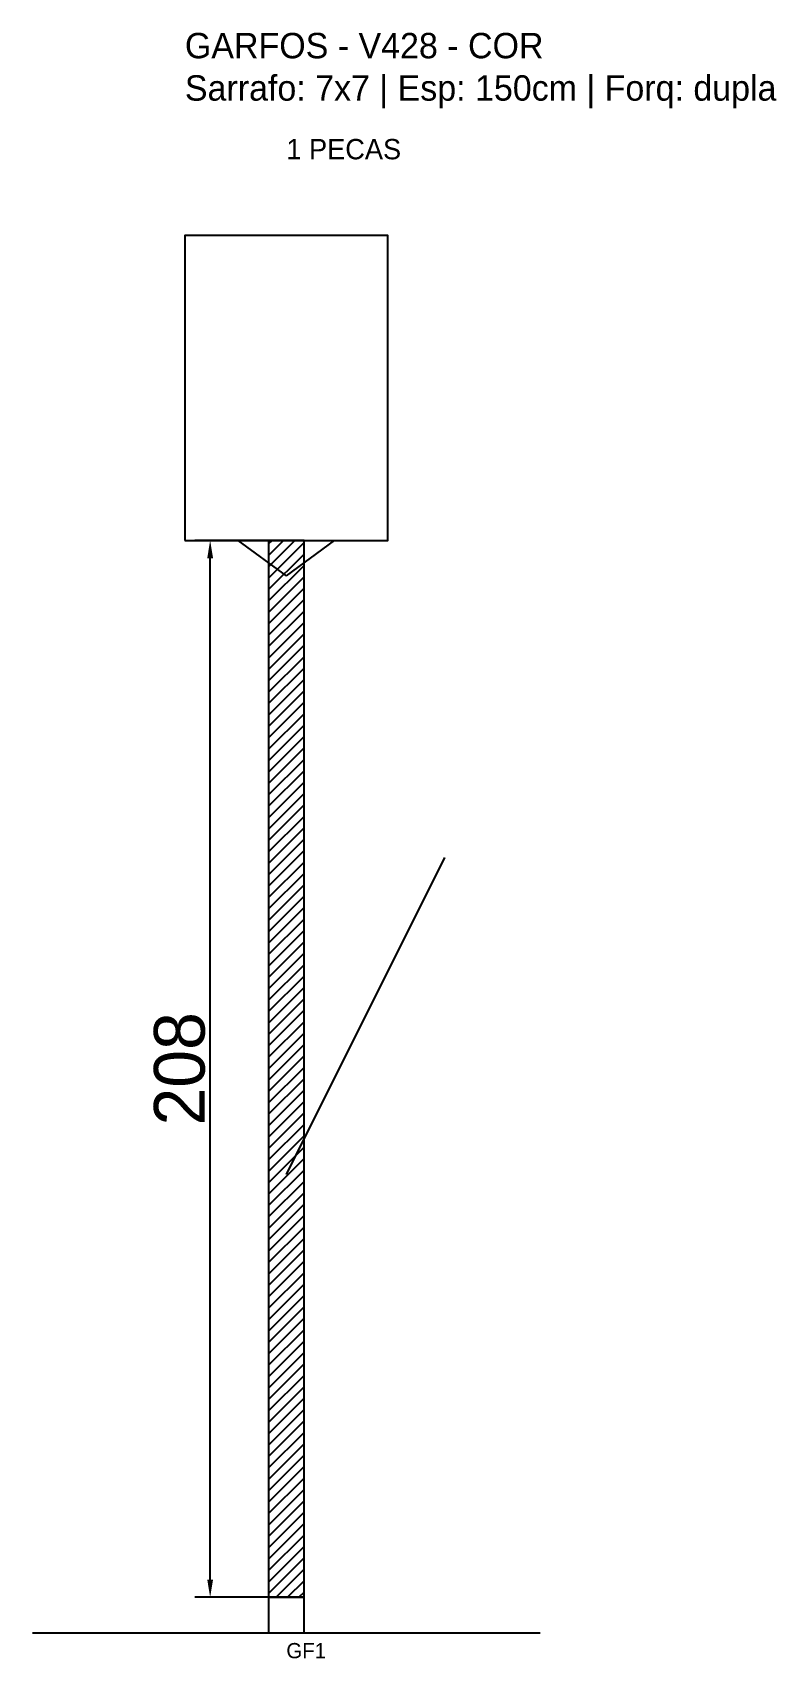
# Model space of a CAD drawing. Header units: metres. Extents: x -30 to 116, y -12 to 308.
import ezdxf

# ---------------------------------------------------------------- set-up
doc = ezdxf.new("R2010")
doc.units = ezdxf.units.M
for name, color, linetype in [('BARRA_ANCORAGEM', 1, 'Continuous'), ('COTA', 241, 'Continuous'), ('GARFOS OK', 3, 'Continuous'), ('NOME DA VIGA', 6, 'Continuous'), ('SARR_7x7', 40, 'Continuous'), ('VIGAS', 3, 'Continuous')]:
    doc.layers.add(name, color=color, linetype=linetype)
doc.dimstyles.new('EZ DXF', dxfattribs={"dimtxt": 10, "dimasz": 3.5, "dimexe": 3, "dimexo": 1.5, "dimgap": 1, "dimtad": 1, "dimdec": 1, "dimdsep": 46, "dimcen": 2.5, "dimazin": 3, "dimtfac": 1, "dimtmove": 0, "dimatfit": 3})

msp = doc.modelspace()

# ---------------------------------------------------------------- hatches: boundary and pattern name
at = {"layer": 'COTA'}
h = msp.add_hatch(dxfattribs=at)
h.set_pattern_fill('ANSI31', scale=0.5)
h.paths.add_polyline_path([(16.47, 0), (23.47, 0), (23.47, 208), (16.47, 208)])

# ---------------------------------------------------------------- linework, layer by layer
at = {"layer": 'BARRA_ANCORAGEM'}
msp.add_line((19.97, 83.2), (51.17, 145.6), dxfattribs=at)
at = {"layer": 'GARFOS OK'}
for p, q in [((19.97, 201), (10.47, 208)), ((10.47, 208), (29.47, 208)), ((19.97, 201), (29.47, 208))]:
    msp.add_line(p, q, dxfattribs=at)
at = {"layer": 'GARFOS OK', "linetype": 'CONTINUOUS'}
msp.add_line((-30, -7), (69.93, -7), dxfattribs=at)
at = {"layer": 'GARFOS OK'}
msp.add_lwpolyline([(16.47, 0), (23.47, 0), (23.47, 208), (16.47, 208), (16.47, 0)], dxfattribs=at)
at = {"layer": 'SARR_7x7'}
msp.add_lwpolyline([(16.47, -7), (23.47, -7), (23.47, 0), (16.47, 0), (16.47, -7)], dxfattribs=at)
at = {"layer": 'VIGAS'}
msp.add_lwpolyline([(0, 208), (39.93, 208), (39.93, 268), (0, 268), (0, 208)], dxfattribs=at)

# ---------------------------------------------------------------- texts
at = {"layer": 'NOME DA VIGA'}
for s, height, p in [('1 PECAS', 4, (19.97, 283)), ('GF1', 3, (19.97, -12))]:
    msp.add_text(s, height=height, dxfattribs=at).set_placement(p)
at = {"layer": 'NOME DA VIGA', "insert": (0, 293), "char_height": 5, "attachment_point": 7}
msp.add_mtext('GARFOS - V428 - COR\\PSarrafo: 7x7 | Esp: 150cm | Forq: dupla', dxfattribs=at)

# ---------------------------------------------------------------- dimensions: what is measured, and where the dimension line sits
at = {"layer": 'COTA'}
msp.add_linear_dim(base=(4.97, 0), p1=(19.97, 0), p2=(19.97, 208), angle=90, dimstyle='EZ DXF', dxfattribs=at).render()

doc.saveas('drawing.dxf')
